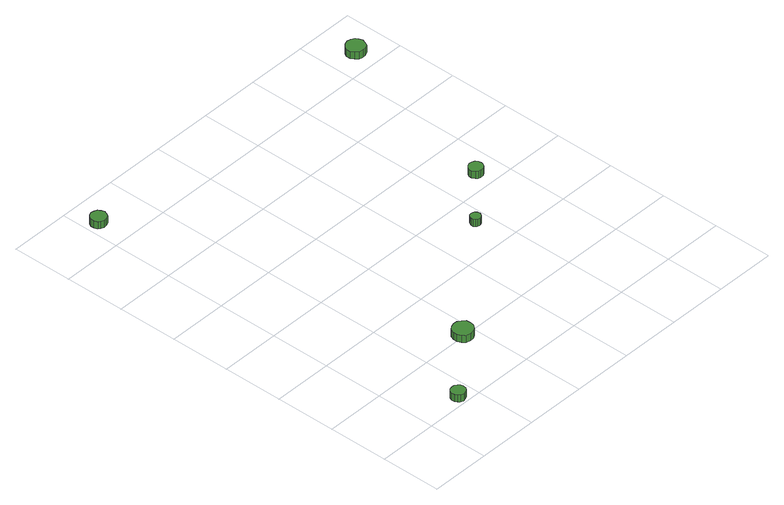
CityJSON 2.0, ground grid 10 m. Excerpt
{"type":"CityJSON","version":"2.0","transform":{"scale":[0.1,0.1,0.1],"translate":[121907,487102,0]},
"CityObjects":{
"tree1":{"type":"SolitaryVegetationObject","attributes":{"function":"something"},"geometry":[{"type":"MultiSurface","lod":"1","boundaries":[[[0,1,2,3,4,5,6,7,8,9,10,11,12,13,14]],[[15,16,17,18,19,20,21,22,23,24,25,26,27,28,29]],[[0,29,28,1]],[[1,28,27,2]],[[2,27,26,3]],[[3,26,25,4]],[[4,25,24,5]],[[5,24,23,6]],[[6,23,22,7]],[[7,22,21,8]],[[8,21,20,9]],[[9,20,19,10]],[[10,19,18,11]],[[11,18,17,12]],[[12,17,16,13]],[[13,16,15,14]],[[14,15,29,0]]]}]},
"tree2":{"type":"SolitaryVegetationObject","attributes":{"function":"something"},"geometry":[{"type":"MultiSurface","lod":"1","boundaries":[[[30,31,32,33,34,35,36,37,38,39,40,41,42,43,44]],[[45,46,47,48,49,50,51,52,53,54,55,56,57,58,59]],[[30,59,58,31]],[[31,58,57,32]],[[32,57,56,33]],[[33,56,55,34]],[[34,55,54,35]],[[35,54,53,36]],[[36,53,52,37]],[[37,52,51,38]],[[38,51,50,39]],[[39,50,49,40]],[[40,49,48,41]],[[41,48,47,42]],[[42,47,46,43]],[[43,46,45,44]],[[44,45,59,30]]]}]},
"tree3":{"type":"SolitaryVegetationObject","attributes":{"function":"something"},"geometry":[{"type":"MultiSurface","lod":"1","boundaries":[[[60,61,62,63,64,65,66,67,68,69,70,71,72,73,74]],[[75,76,77,78,79,80,81,82,83,84,85,86,87,88,89]],[[60,89,88,61]],[[61,88,87,62]],[[62,87,86,63]],[[63,86,85,64]],[[64,85,84,65]],[[65,84,83,66]],[[66,83,82,67]],[[67,82,81,68]],[[68,81,80,69]],[[69,80,79,70]],[[70,79,78,71]],[[71,78,77,72]],[[72,77,76,73]],[[73,76,75,74]],[[74,75,89,60]]]}]},
"tree4":{"type":"SolitaryVegetationObject","attributes":{"function":"something"},"geometry":[{"type":"MultiSurface","lod":"1","boundaries":[[[90,91,92,93,94,95,96,97,98,99,100,101,102,103,104]],[[105,106,107,108,109,110,111,112,113,114,115,116,117,118,119]],[[90,119,118,91]],[[91,118,117,92]],[[92,117,116,93]],[[93,116,115,94]],[[94,115,114,95]],[[95,114,113,96]],[[96,113,112,97]],[[97,112,111,98]],[[98,111,110,99]],[[99,110,109,100]],[[100,109,108,101]],[[101,108,107,102]],[[102,107,106,103]],[[103,106,105,104]],[[104,105,119,90]]]}]},
"tree5":{"type":"SolitaryVegetationObject","attributes":{"function":"something"},"geometry":[{"type":"MultiSurface","lod":"1","boundaries":[[[120,121,122,123,124,125,126,127,128,129,130,131,132,133,134]],[[135,136,137,138,139,140,141,142,143,144,145,146,147,148,149]],[[120,149,148,121]],[[121,148,147,122]],[[122,147,146,123]],[[123,146,145,124]],[[124,145,144,125]],[[125,144,143,126]],[[126,143,142,127]],[[127,142,141,128]],[[128,141,140,129]],[[129,140,139,130]],[[130,139,138,131]],[[131,138,137,132]],[[132,137,136,133]],[[133,136,135,134]],[[134,135,149,120]]]}]},
"tree6":{"type":"SolitaryVegetationObject","attributes":{"function":"something"},"geometry":[{"type":"MultiSurface","lod":"1","boundaries":[[[150,151,152,153,154,155,156,157,158,159,160,161,162,163,164]],[[165,166,167,168,169,170,171,172,173,174,175,176,177,178,179]],[[150,179,178,151]],[[151,178,177,152]],[[152,177,176,153]],[[153,176,175,154]],[[154,175,174,155]],[[155,174,173,156]],[[156,173,172,157]],[[157,172,171,158]],[[158,171,170,159]],[[159,170,169,160]],[[160,169,168,161]],[[161,168,167,162]],[[162,167,166,163]],[[163,166,165,164]],[[164,165,179,150]]]}]}
},
"vertices":[
[85,16,15],[84,21,15],[81,24,15],[77,27,15],[72,27,15],[67,26,15],[64,23,15],[62,18,15],[62,13,15],[64,9,15],[67,6,15],[72,4,15],[77,5,15],[81,7,15],[84,11,15],[84,11,2],[81,7,2],[77,5,2],[72,4,2],[67,6,2],[64,9,2],[62,13,2],[62,18,2],[64,23,2],[67,26,2],[72,27,2],[77,27,2],[81,24,2],[84,21,2],[85,16,2],
[194,101,18],[193,108,18],[188,113,18],[182,117,18],[176,117,18],[169,115,18],[164,111,18],[161,104,18],[161,97,18],[164,91,18],[169,86,18],[176,84,18],[182,85,18],[188,88,18],[193,94,18],[193,94,5],[188,88,5],[182,85,5],[176,84,5],[169,86,5],[164,91,5],[161,97,5],[161,104,5],[164,111,5],[169,115,5],[176,117,5],[182,117,5],[188,113,5],[193,108,5],[194,101,5],
[29,647,22],[27,652,22],[24,657,22],[19,659,22],[14,660,22],[9,658,22],[5,655,22],[3,650,22],[3,644,22],[5,639,22],[9,636,22],[14,634,22],[19,635,22],[24,637,22],[27,642,22],[27,642,9],[24,637,9],[19,635,9],[14,634,9],[9,636,9],[5,639,9],[3,644,9],[3,650,9],[5,655,9],[9,658,9],[14,660,9],[19,659,9],[24,657,9],[27,652,9],[29,647,9],
[385,255,17],[384,259,17],[382,262,17],[379,263,17],[376,264,17],[372,263,17],[370,260,17],[368,257,17],[368,253,17],[370,250,17],[372,248,17],[376,247,17],[379,247,17],[382,249,17],[384,252,17],[384,252,4],[382,249,4],[379,247,4],[376,247,4],[372,248,4],[370,250,4],[368,253,4],[368,257,4],[370,260,4],[372,263,4],[376,264,4],[379,263,4],[382,262,4],[384,259,4],[385,255,4],
[472,330,15],[471,335,15],[468,339,15],[464,341,15],[459,342,15],[454,340,15],[451,337,15],[449,333,15],[449,328,15],[451,323,15],[454,320,15],[459,319,15],[464,319,15],[468,322,15],[471,326,15],[471,326,2],[468,322,2],[464,319,2],[459,319,2],[454,320,2],[451,323,2],[449,328,2],[449,333,2],[451,337,2],[454,340,2],[459,342,2],[464,341,2],[468,339,2],[471,335,2],[472,330,2],
[563,637,15],[561,643,15],[558,648,15],[552,651,15],[546,652,15],[540,650,15],[535,646,15],[532,640,15],[532,634,15],[535,628,15],[540,623,15],[546,622,15],[552,622,15],[558,625,15],[561,631,15],[561,631,2],[558,625,2],[552,622,2],[546,622,2],[540,623,2],[535,628,2],[532,634,2],[532,640,2],[535,646,2],[540,650,2],[546,652,2],[552,651,2],[558,648,2],[561,643,2],[563,637,2]
]}
